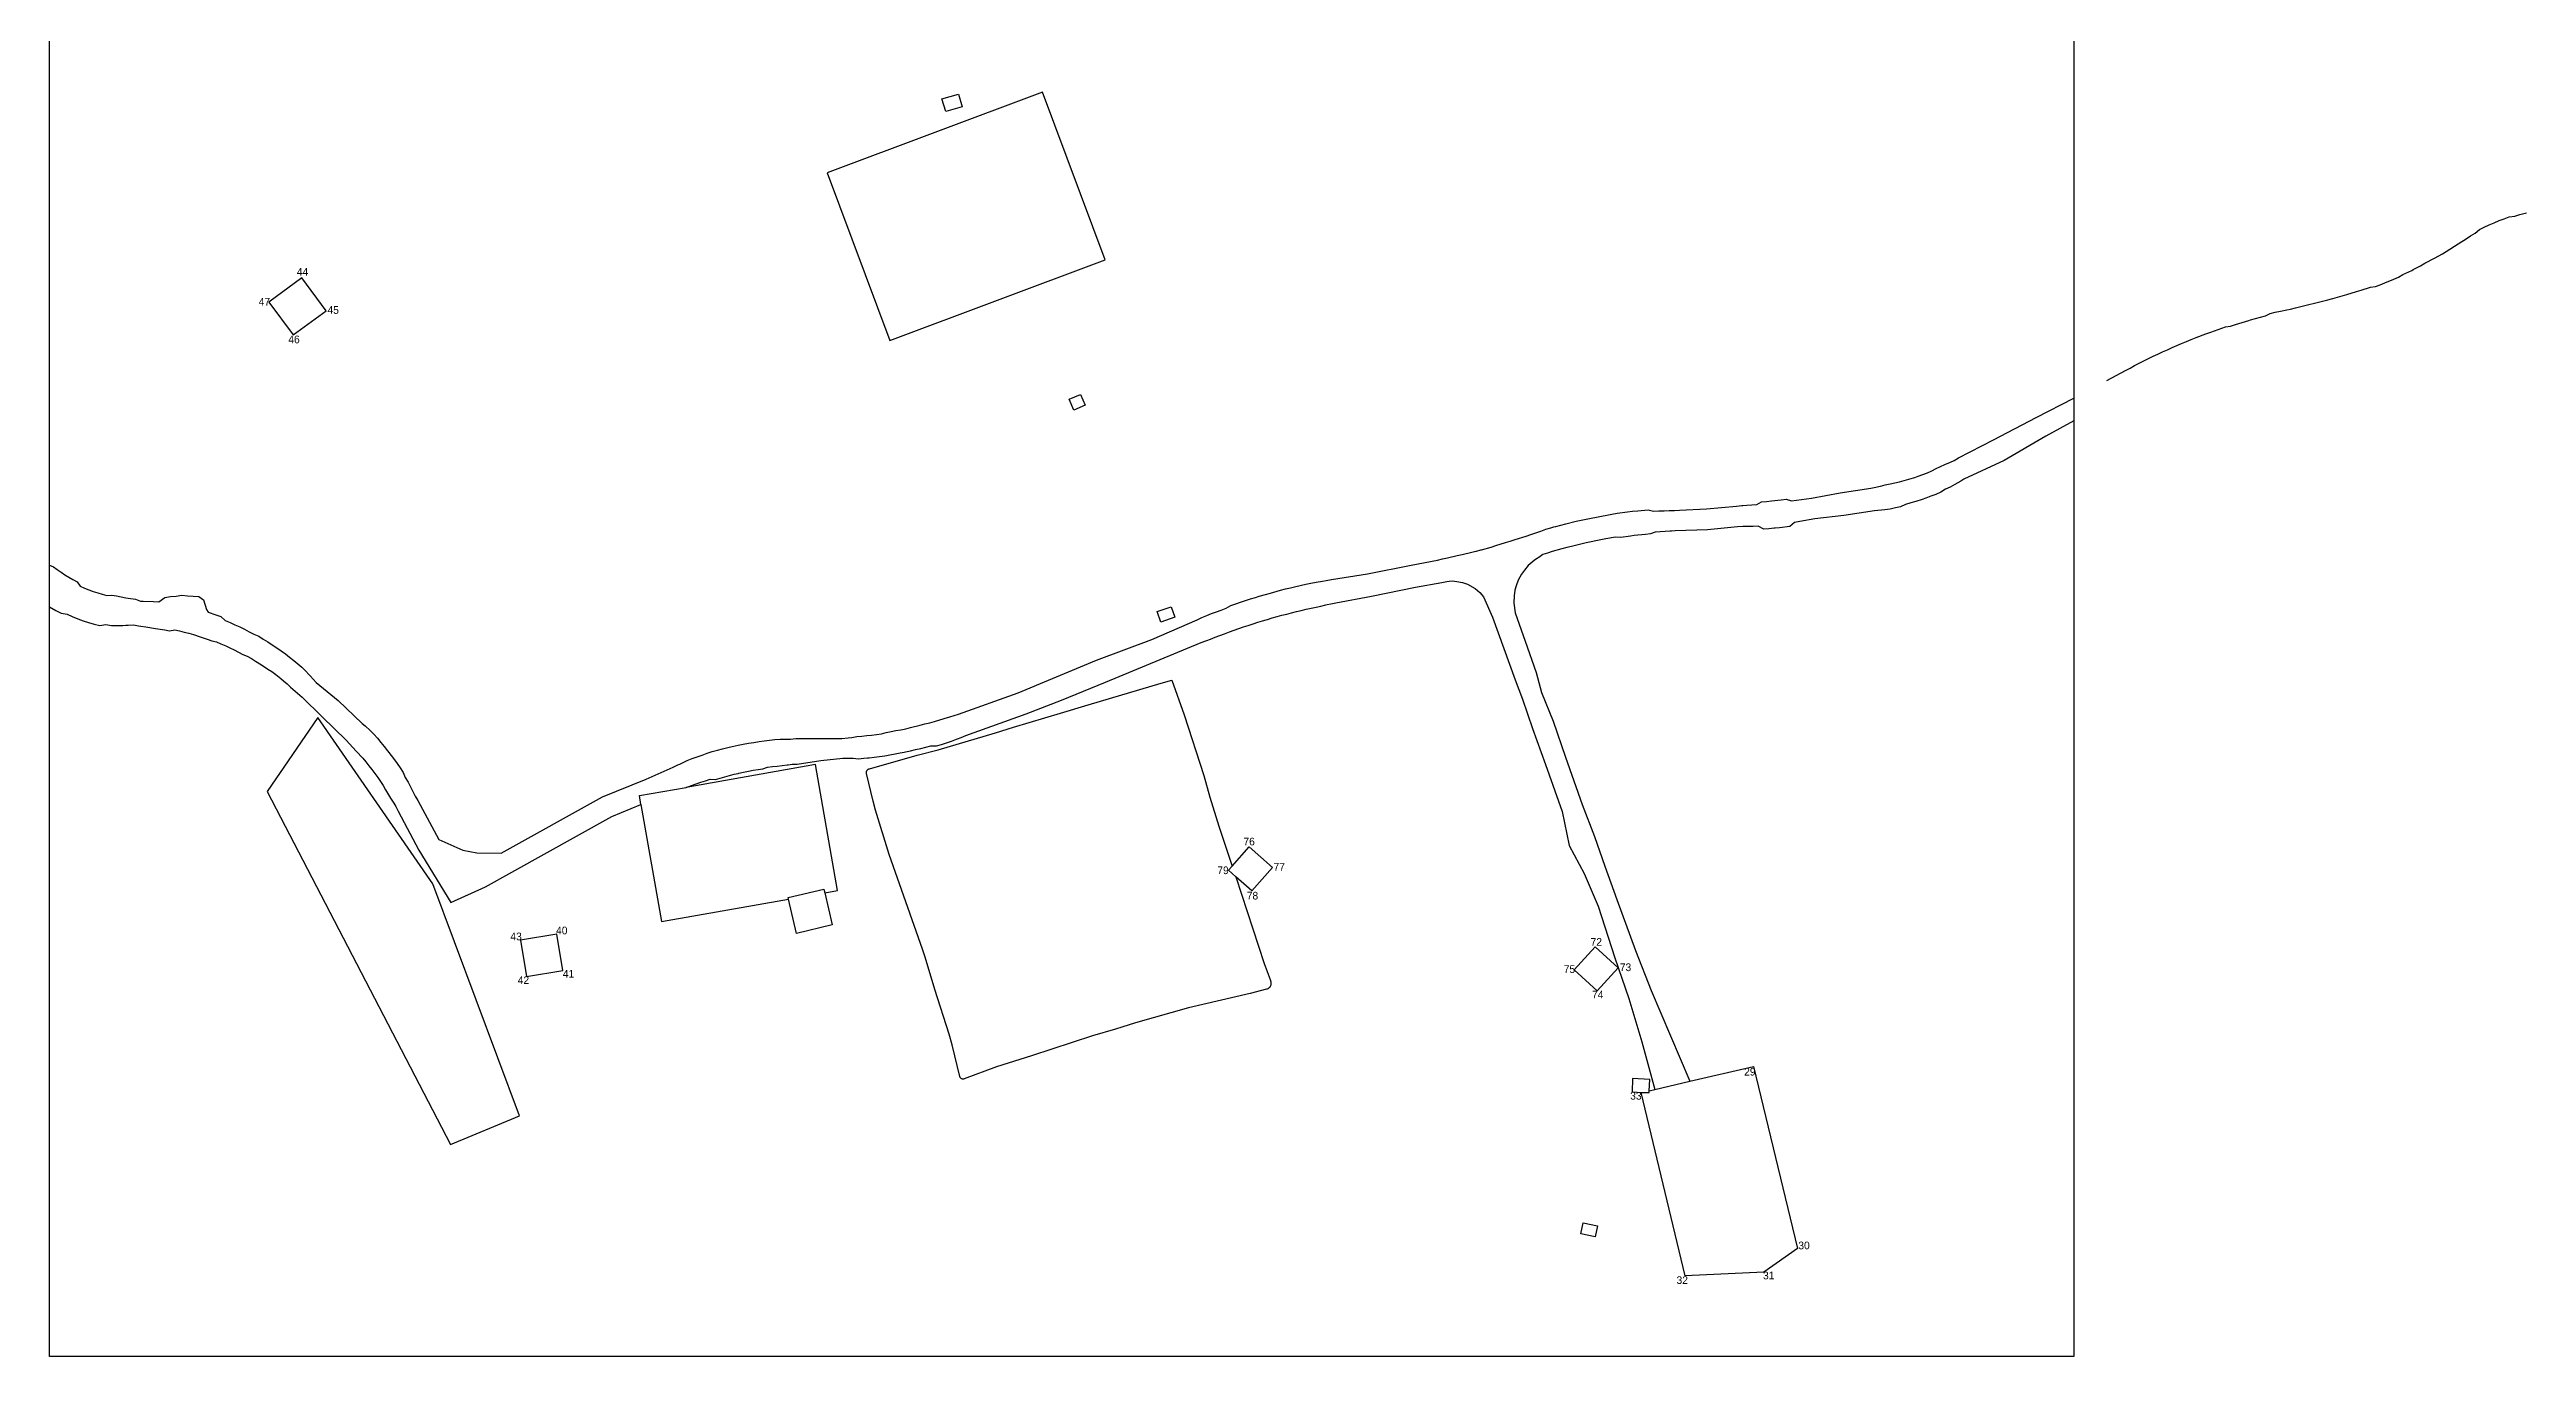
# Model space of a CAD drawing. Extents: x 543554 to 548422, y 1840562 to 1844578.
# Drawn here: x 547087 to 548057, y 1841753 to 1842264 of the extents above; entities that cross this region are included whole.
import ezdxf

# ---------------------------------------------------------------- set-up
doc = ezdxf.new("R2010")
doc.units = 0
for name, color, linetype in [('Level 12', 7, 'Continuous'), ('Level 30', 7, 'Continuous'), ('Level 63', 7, 'Continuous'), ('Level 7', 7, 'Continuous')]:
    doc.layers.add(name, color=color, linetype=linetype)

msp = doc.modelspace()

# ---------------------------------------------------------------- linework, layer by layer
at = {"layer": 'Level 30'}
for p, q in [((547713.63, 1841856.81), (547715.79, 1841857.32)), ((547715.79, 1841857.32), (547729.46, 1841860.51))]:
    msp.add_line(p, q, dxfattribs=at)
for points in [[(547500.65, 1842181.93), (547476.09, 1842247.48), (547391.81, 1842215.92), (547416.36, 1842150.36), (547500.65, 1842181.93)], [(547444.63, 1842241.8), (547438.19, 1842239.93), (547436.75, 1842244.93), (547443.18, 1842246.79), (547444.63, 1842241.8)], [(547892.79, 1842134.69), (547900.09, 1842138.57), (547901.84, 1842139.55), (547903.62, 1842140.54), (547905.42, 1842141.49), (547907.24, 1842142.4), (547909.05, 1842143.32), (547910.89, 1842144.2), (547912.73, 1842145.07), (547914.58, 1842145.92), (547916.44, 1842146.76), (547918.3, 1842147.58), (547920.17, 1842148.38), (547922.04, 1842149.17), (547923.93, 1842149.95), (547925.8, 1842150.75), (547927.69, 1842151.49), (547931.5, 1842152.94), (547931.54, 1842152.95), (547933.41, 1842153.64), (547939.18, 1842155.65), (547941.2, 1842156.02), (547943.13, 1842156.65), (547947.02, 1842157.84), (547948.37, 1842158.25), (547948.97, 1842158.42), (547950.93, 1842158.98), (547952.89, 1842159.52), (547954.85, 1842160.05), (547956.73, 1842160.92), (547958.7, 1842161.42), (547960.69, 1842161.87), (547963.18, 1842162.38), (547964.65, 1842162.68), (547966.59, 1842163.16), (547979.25, 1842166.27), (547980.75, 1842166.68), (547981.17, 1842166.79), (547983.03, 1842167.33), (547984.9, 1842167.85), (547986.74, 1842168.43), (547990.46, 1842169.51), (547992.35, 1842170.09), (547995.97, 1842171.3), (547997.95, 1842171.52), (547999.77, 1842172.19), (548001.58, 1842172.89), (548005.17, 1842174.36), (548006.95, 1842175.13), (548008.61, 1842176.15), (548012.12, 1842177.8), (548012.74, 1842178.11), (548015.57, 1842179.55), (548017.19, 1842180.62), (548021.07, 1842182.61), (548024.17, 1842184.24), (548031.68, 1842189.05), (548032.99, 1842189.91), (548035.16, 1842191.29), (548036.99, 1842192.33), (548038.61, 1842193.8), (548040.52, 1842194.72), (548042.44, 1842195.61), (548044.39, 1842196.45), (548044.42, 1842196.47), (548046.35, 1842197.26), (548048.32, 1842198.02), (548050.31, 1842198.75), (548052.43, 1842199.08), (548054.46, 1842199.67), (548056.51, 1842200.17), (548057.03, 1842200.28)], [(547195.66, 1842162.02), (547186.18, 1842174.91), (547173.29, 1842165.43), (547182.77, 1842152.54), (547195.66, 1842162.02)], [(547492.79, 1842125), (547488.36, 1842123.15), (547486.59, 1842127.39), (547491.02, 1842129.25), (547492.79, 1842125)], [(547788.34, 1842090.76), (547800.32, 1842092.53), (547802.28, 1842092.97), (547802.8, 1842093.09), (547804.16, 1842093.41), (547806.01, 1842093.88), (547807.88, 1842094.28), (547809.73, 1842094.71), (547811.62, 1842095.01), (547813.46, 1842095.52), (547815.29, 1842096.07), (547817.11, 1842096.65), (547817.58, 1842096.8), (547818.92, 1842097.27), (547820.71, 1842097.92), (547822.49, 1842098.61), (547824.26, 1842099.33), (547825.93, 1842100.27), (547827.66, 1842101.06), (547829.4, 1842101.84), (547831.59, 1842102.8), (547832.96, 1842103.42), (547834.69, 1842104.43), (547848.35, 1842111.44), (547865.06, 1842120.23), (547879.82, 1842127.83)], [(547879.82, 1842118.88), (547868.9, 1842112.95), (547852.55, 1842103.46), (547836.83, 1842096.08), (547835.54, 1842095.3), (547833.29, 1842093.99), (547831.44, 1842093.04), (547829.55, 1842092.17), (547827.79, 1842090.97), (547825.86, 1842090.17), (547823.91, 1842089.42), (547821.95, 1842088.7), (547820.48, 1842088.2), (547817.98, 1842087.39), (547815.97, 1842086.79), (547813.96, 1842086.23), (547812.03, 1842085.33), (547809.98, 1842084.85), (547807.93, 1842084.42), (547805.85, 1842084.13), (547801.8, 1842083.68), (547789.82, 1842081.83), (547778.46, 1842080.64), (547772.52, 1842079.49), (547770.5, 1842079.17), (547768.65, 1842077.61), (547764.58, 1842077.11), (547762.98, 1842076.94), (547762.54, 1842076.89), (547760.5, 1842076.69), (547758.45, 1842076.51), (547756.3, 1842077.76), (547754.27, 1842077.62), (547752.23, 1842077.56), (547750.57, 1842077.52), (547750.2, 1842077.52), (547748.2, 1842077.49), (547736.42, 1842076.25), (547723.82, 1842075.93), (547722.32, 1842075.82), (547721.83, 1842075.79), (547717.93, 1842075.48), (547715.97, 1842075.34), (547714.07, 1842074.67), (547712.12, 1842074.49), (547707.77, 1842074.02), (547706.3, 1842073.84), (547702.44, 1842073.31), (547700.45, 1842073.36), (547696.59, 1842072.71), (547692.75, 1842071.98), (547690.83, 1842071.59), (547688.92, 1842071.18), (547683.22, 1842069.81), (547681.33, 1842069.32), (547679.44, 1842068.81), (547675.67, 1842067.74), (547673.82, 1842067.11), (547671.94, 1842066.57), (547670.38, 1842065.49), (547669.88, 1842065.19), (547668.51, 1842064.24), (547666.27, 1842062.26), (547664.74, 1842060.5), (547663.6, 1842058.87), (547662.35, 1842056.53), (547661.53, 1842054.39), (547661.05, 1842052.61), (547660.84, 1842051.54), (547660.7, 1842050.55), (547660.59, 1842047.55), (547661.09, 1842043.79), (547665.1, 1842032.76), (547669.3, 1842020.52), (547671.38, 1842012.62), (547675.96, 1842001.42), (547680.81, 1841987.29), (547687.3, 1841968.81), (547692.23, 1841956.33), (547696.29, 1841944.69), (547700.93, 1841931.68), (547708.3, 1841911.72), (547714.4, 1841896.07), (547729.46, 1841860.51)], [(547433.83, 1842001.26), (547437.54, 1842002.39), (547439.88, 1842003.07), (547443.23, 1842004.09), (547466.58, 1842012.51), (547480.02, 1842018.17), (547497.2, 1842025.27), (547518.95, 1842033.36), (547536.66, 1842041.12), (547536.97, 1842041.25), (547538.52, 1842041.94), (547540.39, 1842042.74), (547542.29, 1842043.48), (547544.19, 1842044.2), (547546.1, 1842044.91), (547548.01, 1842045.6), (547549.79, 1842046.7), (547551.72, 1842047.36), (547553.65, 1842048.01), (547555.59, 1842048.64), (547557.53, 1842049.26), (547559.48, 1842049.86), (547560.86, 1842050.27), (547563.39, 1842051.01), (547565.35, 1842051.56), (547569.29, 1842052.62), (547571.26, 1842053.13), (547573.24, 1842053.62), (547575.23, 1842054.09), (547579.2, 1842055), (547581.2, 1842055.42), (547583.2, 1842055.81), (547585.71, 1842056.23), (547587.19, 1842056.47), (547589.17, 1842056.79), (547603.27, 1842059.05), (547620.46, 1842062.41), (547630.76, 1842064.46), (547632.71, 1842064.89), (547634.64, 1842065.32), (547638.45, 1842066.18), (547640.36, 1842066.6), (547644.16, 1842067.51), (547645.75, 1842067.92), (547646.06, 1842067.99), (547647.68, 1842068.39), (547647.95, 1842068.46), (547651.72, 1842069.52), (547653.56, 1842070.18), (547657.31, 1842071.27), (547659.22, 1842071.84), (547661.11, 1842072.5), (547665.42, 1842073.75), (547667.31, 1842074.43), (547669.24, 1842075.11), (547671.18, 1842075.76), (547673.09, 1842076.51), (547675.05, 1842077.08), (547676.25, 1842077.42), (547677.03, 1842077.63), (547679, 1842078.16), (547680.98, 1842078.67), (547684.96, 1842079.63), (547688.96, 1842080.51), (547694.99, 1842081.68), (547697.01, 1842082.03), (547699.03, 1842082.36), (547701.04, 1842082.74), (547705.1, 1842083.3), (547707.13, 1842083.55), (547709.16, 1842083.78), (547713.24, 1842084.17), (547715.34, 1842083.54), (547717.38, 1842083.69), (547719.41, 1842083.78), (547721.45, 1842083.83), (547721.96, 1842083.84), (547723.46, 1842083.86), (547725.46, 1842084), (547736.06, 1842084.5), (547747.84, 1842085.59), (547749.84, 1842085.74), (547750.2, 1842085.76), (547751.79, 1842085.89), (547753.74, 1842086.05), (547755.69, 1842086.18), (547757.56, 1842087.24), (547759.5, 1842087.41), (547761.44, 1842087.6), (547765.3, 1842088.03), (547767.23, 1842088.28), (547769.28, 1842087.68), (547771.22, 1842087.94), (547773.16, 1842088.19), (547775.13, 1842088.46), (547777.11, 1842088.73), (547788.34, 1842090.76)], [(547087.38, 1842062.46), (547088.93, 1842061.86), (547090.38, 1842060.76), (547091.87, 1842059.7), (547093.38, 1842058.69), (547094.94, 1842057.74), (547096.52, 1842056.83), (547098.13, 1842055.98), (547099.34, 1842054.26), (547101.03, 1842053.5), (547102.75, 1842052.81), (547104.5, 1842052.17), (547106.26, 1842051.58), (547108.04, 1842051.06), (547109.84, 1842050.6), (547111.77, 1842050.77), (547113.57, 1842050.43), (547115.37, 1842050.03), (547117.19, 1842049.7), (547118.1, 1842049.55), (547121.08, 1842049.12), (547123.02, 1842048.42), (547123.99, 1842048.39), (547128.08, 1842048.25), (547130.16, 1842048.09), (547132.52, 1842049.83), (547134.73, 1842050.13), (547136.94, 1842050.32), (547139.21, 1842050.69), (547141.39, 1842050.49), (547143.58, 1842050.28), (547145.8, 1842050.16), (547147.69, 1842048.84), (547148.79, 1842045.09)], [(547336.56, 1841975.5), (547336.85, 1841975.6), (547337.66, 1841975.88), (547338.7, 1841976.23), (547340.53, 1841976.83), (547342.34, 1841977.48), (547344.15, 1841978.12), (547345.97, 1841978.73), (547348.03, 1841978.6), (547349.85, 1841979.15), (547351.69, 1841979.67), (547353.54, 1841980.16), (547355.39, 1841980.62), (547356.95, 1841980.99), (547357.25, 1841981.06), (547359.11, 1841981.46), (547360.99, 1841981.83), (547362.86, 1841982.18), (547364.75, 1841982.49), (547366.63, 1841982.77), (547368.48, 1841983.42), (547370.38, 1841983.64), (547372.29, 1841983.84), (547374.19, 1841984.05), (547376.09, 1841984.3), (547376.57, 1841984.36), (547378.06, 1841984.53), (547380.07, 1841984.55), (547389.37, 1841985.96), (547397.97, 1841986.88), (547399.98, 1841986.91), (547400.51, 1841986.92), (547402.02, 1841986.94), (547404.09, 1841986.73), (547406.14, 1841986.91), (547407.61, 1841987.05), (547408.19, 1841987.11), (547410.23, 1841987.34), (547412.27, 1841987.6), (547414.31, 1841987.89), (547416.33, 1841988.3), (547418.36, 1841988.64), (547420.38, 1841989.01), (547421.91, 1841989.3), (547422.4, 1841989.4), (547424.41, 1841989.82), (547426.42, 1841990.27), (547428.42, 1841990.74), (547430.41, 1841991.25), (547432.4, 1841991.77), (547434.56, 1841991.71), (547436.54, 1841992.3), (547438.51, 1841992.91), (547440.46, 1841993.58), (547442.39, 1841994.33), (547442.87, 1841994.51), (547444.26, 1841995.07), (547446.12, 1841995.81), (547469.71, 1842004.26), (547483.51, 1842009.67), (547500.72, 1842016.68), (547522.17, 1842025.52), (547538.19, 1842032.15), (547540.06, 1842032.86), (547540.37, 1842032.97), (547541.9, 1842033.55), (547543.74, 1842034.22), (547545.57, 1842034.93), (547547.41, 1842035.63), (547549.25, 1842036.31), (547551.09, 1842036.98), (547552.94, 1842037.64), (547554.8, 1842038.28), (547556.66, 1842038.9), (547558.52, 1842039.51), (547560.39, 1842040.1), (547562.27, 1842040.68), (547563.6, 1842041.08), (547564.15, 1842041.24), (547566.03, 1842041.79), (547567.92, 1842042.32), (547569.81, 1842042.84), (547571.71, 1842043.34), (547573.61, 1842043.83), (547575.51, 1842044.3), (547577.42, 1842044.76), (547579.33, 1842045.2), (547581.25, 1842045.63), (547583.17, 1842046.04), (547585.08, 1842046.46), (547587, 1842046.9), (547587.48, 1842047.01), (547588.94, 1842047.33), (547590.9, 1842047.76), (547604.94, 1842050.36), (547622.09, 1842053.89), (547632.43, 1842055.69)], [(547632.43, 1842055.69), (547634.41, 1842056.01), (547635.25, 1842056.15), (547636.41, 1842056.34), (547638.35, 1842056.07), (547640.54, 1842055.65), (547642.53, 1842054.97), (547645.47, 1842053.3), (547647.33, 1842051.7), (547648.77, 1842050.01), (547652.29, 1842042.07), (547661.15, 1842017.58), (547663.99, 1842009.96), (547667.94, 1841998.52), (547673.05, 1841984.5), (547679.56, 1841966.02), (547682.23, 1841952.73), (547688.16, 1841941.77), (547693.57, 1841929.03), (547700.2, 1841908.81), (547705.58, 1841892.89), (547710.78, 1841875.88), (547715.79, 1841857.32)], [(547087.38, 1842046.16), (547089.88, 1842044.74), (547091.9, 1842043.67), (547094.23, 1842043.28), (547096.3, 1842042.36), (547098.39, 1842041.51), (547100.51, 1842040.73), (547102.66, 1842040.03), (547104.83, 1842039.39), (547107.02, 1842038.83), (547109.42, 1842039.3), (547111.61, 1842038.89), (547113.85, 1842038.85), (547116.08, 1842038.89), (547117.19, 1842038.93), (547118.2, 1842039), (547120.22, 1842039.13), (547122.19, 1842038.69), (547123.15, 1842038.55), (547125.13, 1842038.27)], [(547527.89, 1842042.07), (547522.43, 1842040.12), (547520.95, 1842044.27), (547526.41, 1842046.21), (547527.89, 1842042.07)], [(547125.13, 1842038.27), (547128.84, 1842037.67), (547130.7, 1842037.42), (547132.55, 1842037.13), (547134.4, 1842036.8), (547136.38, 1842037.14), (547138.23, 1842036.73), (547140.07, 1842036.29), (547141.89, 1842035.81), (547143.71, 1842035.3), (547146.37, 1842034.47), (547149.1, 1842033.54), (547150.87, 1842032.88), (547152.74, 1842032.46), (547154.49, 1842031.73), (547156.41, 1842030.88), (547157.94, 1842030.16), (547159.64, 1842029.33), (547161.33, 1842028.46), (547162.99, 1842027.56), (547164.8, 1842026.91), (547166.44, 1842025.93), (547168.05, 1842024.93), (547170.36, 1842023.41), (547172.78, 1842021.73), (547174.46, 1842020.8), (547175.97, 1842019.64), (547177.88, 1842018.1), (547178.92, 1842017.22), (547180.36, 1842015.97), (547181.76, 1842014.68), (547183.59, 1842013.15), (547186.24, 1842010.85), (547194.11, 1842003.1), (547203.49, 1841994.03), (547204.83, 1841992.57), (547207.38, 1841989.72), (547209.97, 1841986.92), (547211.21, 1841985.47), (547212.41, 1841983.99), (547213.59, 1841982.49), (547214.74, 1841980.97), (547215.85, 1841979.42), (547216.94, 1841977.85), (547217.99, 1841976.26), (547218.91, 1841974.58), (547220.9, 1841971.33), (547222.17, 1841969.31), (547222.96, 1841968.03), (547223.82, 1841966.22), (547232.01, 1841950.96), (547244.52, 1841930.49), (547258.02, 1841936.64), (547268.29, 1841942.33), (547307.51, 1841964.05), (547318.9, 1841968.75)], [(547148.79, 1842045.09), (547149.5, 1842044.08), (547152.52, 1842043.04), (547154.48, 1842042.31), (547156.13, 1842040.8), (547158.04, 1842040), (547159.94, 1842039.16), (547161.82, 1842038.29), (547163.68, 1842037.37), (547165.53, 1842036.42), (547167.35, 1842035.43), (547169.28, 1842034.62), (547171.07, 1842033.56), (547172.84, 1842032.46), (547174.58, 1842031.33), (547176.3, 1842030.16), (547179.72, 1842027.78), (547181.37, 1842026.51), (547182.99, 1842025.21), (547184.59, 1842023.87), (547186.16, 1842022.5), (547187.64, 1842021.05), (547189.08, 1842019.54), (547189.43, 1842019.16), (547189.43, 1842019.16), (547191.8, 1842016.57), (547200.35, 1842009.51), (547209.79, 1842000.51), (547210.93, 1841999.53), (547212.88, 1841997.78), (547214.38, 1841996.31), (547215.8, 1841994.76), (547217.02, 1841993.05), (547218.38, 1841991.45), (547219.71, 1841989.83), (547221.63, 1841987.35), (547223.48, 1841984.81), (547224.67, 1841983.09), (547225.83, 1841981.34), (547226.65, 1841979.39), (547227.74, 1841977.6), (547228.73, 1841975.77), (547229.86, 1841973.41), (547230.49, 1841972.05), (547231.51, 1841970.32), (547239.72, 1841955.07), (547249.15, 1841950.93), (547254.66, 1841949.95), (547264.15, 1841949.81), (547303.8, 1841971.77), (547320.89, 1841978.74), (547331.48, 1841983.41), (547333.29, 1841984.27), (547334.06, 1841984.64), (547335.14, 1841985.15), (547337.03, 1841986.01), (547338.97, 1841986.76), (547340.93, 1841987.45), (547342.9, 1841988.11), (547344.84, 1841988.88), (547346.83, 1841989.48), (547348.83, 1841990.05), (547350.85, 1841990.59), (547352.86, 1841991.09), (547354.57, 1841991.49), (547356.93, 1841992), (547358.97, 1841992.41), (547361.02, 1841992.78), (547363.07, 1841993.12), (547365.13, 1841993.43), (547367.18, 1841993.77), (547369.25, 1841994.01), (547371.32, 1841994.22), (547373.4, 1841994.34), (547375.48, 1841994.37), (547377.51, 1841994.37), (547379.5, 1841994.57), (547388.88, 1841994.63), (547397.54, 1841994.59), (547400.07, 1841994.84), (547401.48, 1841994.99), (547403.4, 1841995.4), (547405.33, 1841995.56), (547407.27, 1841995.76), (547409.2, 1841995.98), (547411.12, 1841996.22), (547413.04, 1841996.49), (547414.92, 1841997.04), (547416.83, 1841997.36), (547418.74, 1841997.71), (547420.64, 1841998.08), (547422.54, 1841998.47), (547424.43, 1841998.9), (547428.2, 1841999.82), (547430.07, 1842000.31), (547431.97, 1842000.72), (547433.83, 1842001.26)], [(547551.73, 1841940.52), (547562.89, 1841906.57), (547565.18, 1841900.34), (547565.46, 1841899.46), (547565.49, 1841899.33), (547565.53, 1841899.06), (547565.54, 1841898.92), (547565.53, 1841898.66), (547565.52, 1841898.52), (547565.47, 1841898.26), (547565.44, 1841898.13), (547565.35, 1841897.87), (547565.23, 1841897.63), (547565.16, 1841897.51), (547565, 1841897.3), (547564.92, 1841897.19), (547564.73, 1841897), (547564.52, 1841896.83), (547564.3, 1841896.69), (547564.07, 1841896.57), (547563.82, 1841896.48), (547557.43, 1841894.83), (547533.19, 1841889.26), (547512.44, 1841883.38), (547507.2, 1841881.65), (547504.63, 1841880.86), (547495.65, 1841878.24), (547471.78, 1841870.42), (547458.1, 1841866.11), (547445.39, 1841861.41), (547445.24, 1841861.37), (547445.09, 1841861.35), (547444.94, 1841861.35), (547444.79, 1841861.36), (547444.64, 1841861.4), (547444.49, 1841861.45), (547444.35, 1841861.52), (547444.22, 1841861.6), (547444.1, 1841861.7), (547444, 1841861.81), (547443.9, 1841861.94), (547443.83, 1841862.07), (547443.77, 1841862.21), (547443.72, 1841862.35), (547440.73, 1841874.8), (547439.5, 1841878.95), (547433.96, 1841896.43), (547430.17, 1841909), (547429.12, 1841912.17), (547416.13, 1841949.18), (547410.77, 1841966.65), (547409.81, 1841970.12), (547407.16, 1841980.93), (547407.14, 1841981.11), (547407.14, 1841981.29), (547407.15, 1841981.47), (547407.19, 1841981.64), (547407.24, 1841981.81), (547407.31, 1841981.96), (547407.4, 1841982.11), (547407.5, 1841982.25), (547407.61, 1841982.38), (547407.74, 1841982.49), (547407.87, 1841982.59), (547408.02, 1841982.68), (547408.17, 1841982.74), (547408.33, 1841982.8), (547426.99, 1841988.1), (547435.27, 1841990.21), (547457.74, 1841996.91), (547464.76, 1841999.1), (547483.2, 1842004.53), (547493.96, 1842007.83), (547522.6, 1842016.3), (547526.68, 1842017.47), (547526.71, 1842017.47), (547526.74, 1842017.44), (547526.75, 1842017.43), (547531.54, 1842003.85), (547539.24, 1841980.12), (547541.66, 1841971.65), (547545.19, 1841960.26), (547550.34, 1841944.71)], [(547271.37, 1841847), (547237.39, 1841937.78), (547192.35, 1842002.86), (547172.51, 1841973.95), (547244.3, 1841835.75), (547271.37, 1841847)], [(547390.84, 1841934.28), (547395.88, 1841935.16), (547387.22, 1841984.41), (547336.56, 1841975.5)], [(547318.9, 1841968.75), (547318.28, 1841972.29), (547336.56, 1841975.5), (547336.56, 1841975.5)], [(547318.9, 1841968.75), (547326.94, 1841923.04), (547376.63, 1841931.78)], [(547550.34, 1841944.71), (547556.96, 1841952.18), (547566.09, 1841944.09), (547558, 1841934.96), (547551.73, 1841940.52)], [(547550.34, 1841944.71), (547548.87, 1841943.05), (547551.73, 1841940.52)], [(547376.63, 1841931.78), (547376.49, 1841932.41), (547390.51, 1841935.7), (547390.84, 1841934.28)], [(547390.84, 1841934.28), (547393.79, 1841921.67), (547379.77, 1841918.39), (547376.63, 1841931.78)], [(547288.33, 1841903.81), (547285.99, 1841918.02), (547271.78, 1841915.68), (547274.12, 1841901.47), (547288.33, 1841903.81)], [(547701.42, 1841904.89), (547692.42, 1841913.13), (547684.18, 1841904.13), (547693.18, 1841895.89), (547701.42, 1841904.89)], [(547713.63, 1841856.81), (547713.82, 1841861.24), (547707.13, 1841861.54), (547706.9, 1841856.35), (547710.87, 1841856.17)], [(547729.46, 1841860.51), (547754.37, 1841866.33), (547771.71, 1841795.1), (547758.43, 1841785.86), (547727.67, 1841784.33), (547710.52, 1841856.09), (547710.87, 1841856.17)], [(547710.87, 1841856.17), (547713.59, 1841856.05), (547713.63, 1841856.81)], [(547693.39, 1841803.88), (547692.49, 1841799.57), (547686.81, 1841800.76), (547687.72, 1841805.07), (547693.39, 1841803.88)]]:
    msp.add_lwpolyline(points, dxfattribs=at)
at = {"layer": 'Level 63'}
msp.add_lwpolyline([(547087.38, 1842311.48), (547879.82, 1842311.48), (547879.82, 1841752.83), (547087.38, 1841752.83), (547087.38, 1842311.48)], dxfattribs=at)
at = {"layer": 'Level 7'}
for p, q in [((547186.18, 1842174.91), (547186.18, 1842174.91)), ((547173.29, 1842165.43), (547173.29, 1842165.43)), ((547195.66, 1842162.02), (547195.66, 1842162.02)), ((547182.77, 1842152.54), (547182.77, 1842152.54)), ((547556.96, 1841952.18), (547556.96, 1841952.18)), ((547548.87, 1841943.05), (547548.87, 1841943.05)), ((547566.09, 1841944.09), (547566.09, 1841944.09)), ((547558, 1841934.96), (547558, 1841934.96)), ((547271.78, 1841915.68), (547271.78, 1841915.68)), ((547285.99, 1841918.02), (547285.99, 1841918.02)), ((547692.42, 1841913.13), (547692.42, 1841913.13)), ((547274.12, 1841901.47), (547274.12, 1841901.47)), ((547288.33, 1841903.81), (547288.33, 1841903.81)), ((547684.18, 1841904.13), (547684.18, 1841904.13)), ((547701.42, 1841904.89), (547701.42, 1841904.89)), ((547693.18, 1841895.89), (547693.18, 1841895.89)), ((547754.37, 1841866.33), (547754.37, 1841866.33)), ((547710.52, 1841856.09), (547710.52, 1841856.09)), ((547771.71, 1841795.1), (547771.71, 1841795.1)), ((547727.67, 1841784.33), (547727.67, 1841784.33)), ((547758.43, 1841785.86), (547758.43, 1841785.86))]:
    msp.add_line(p, q, dxfattribs=at)

# ---------------------------------------------------------------- texts
at = {"layer": 'Level 12'}
for s, p in [('44', (547184.19, 1842175.75)), ('47', (547169.28, 1842164.06)), ('45', (547196.19, 1842160.81)), ('46', (547180.85, 1842149.29)), ('76', (547554.76, 1841952.81)), ('79', (547544.53, 1841941.56)), ('77', (547566.56, 1841942.96)), ('78', (547556.06, 1841931.63)), ('40', (547285.68, 1841918.02)), ('43', (547267.78, 1841915.68)), ('72', (547690.67, 1841913.55)), ('42', (547270.67, 1841898.59)), ('41', (547288.33, 1841901.08)), ('75', (547680.14, 1841902.88)), ('73', (547702.1, 1841903.61)), ('74', (547691.21, 1841892.9)), ('29', (547750.77, 1841862.74)), ('33', (547706.17, 1841853.32)), ('30', (547771.99, 1841794.76)), ('32', (547724.31, 1841781.2)), ('31', (547758.16, 1841783))]:
    msp.add_text(s, height=3, dxfattribs=at).set_placement(p)

doc.saveas('drawing.dxf')
